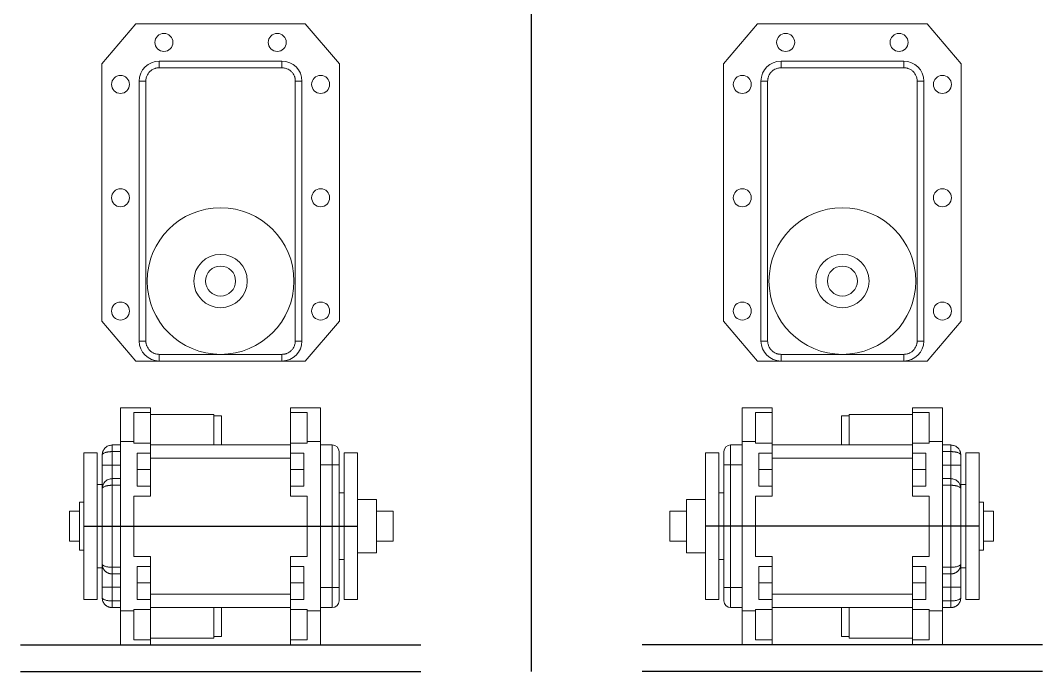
# Model space of a CAD drawing. Header units: millimetres. Extents: x 2045 to 3447, y 1251 to 1767.
# Drawn here: x 3070.3 to 3223.5, y 1261.7 to 1359.4 of the extents above; entities that cross this region are included whole.
import ezdxf

# ---------------------------------------------------------------- set-up
doc = ezdxf.new("R2010")
doc.units = ezdxf.units.MM
doc.layers.add('Legs', color=7, linetype='Continuous')

msp = doc.modelspace()

# ---------------------------------------------------------------- linework, layer by layer
msp.add_line((3146.85, 1261.71), (3146.85, 1761.71))
at = {"layer": 'Legs', "color": 7, "linetype": 'Continuous', "lineweight": 15}
for p, q in [((3087.55, 1358.91), (3082.45, 1352.91)), ((3087.55, 1358.91), (3112.95, 1358.91)), ((3110.36, 1358.91), (3112.36, 1358.91)), ((3118.05, 1352.91), (3112.95, 1358.91)), ((3175.65, 1352.91), (3180.75, 1358.91)), ((3206.15, 1358.91), (3180.75, 1358.91)), ((3183.35, 1358.91), (3181.35, 1358.91)), ((3206.15, 1358.91), (3211.25, 1352.91)), ((3082.45, 1352.91), (3082.45, 1314.31)), ((3109.45, 1353.31), (3091.05, 1353.31)), ((3091.05, 1352.31), (3091.05, 1353.31)), ((3109.45, 1352.31), (3109.45, 1353.31)), ((3118.05, 1314.31), (3118.05, 1352.91)), ((3175.65, 1314.31), (3175.65, 1352.91)), ((3184.25, 1353.31), (3202.65, 1353.31)), ((3184.25, 1352.31), (3184.25, 1353.31)), ((3202.65, 1352.31), (3202.65, 1353.31)), ((3211.25, 1352.91), (3211.25, 1314.31)), ((3109.45, 1352.31), (3091.05, 1352.31)), ((3184.25, 1352.31), (3202.65, 1352.31)), ((3088.05, 1350.31), (3088.05, 1311.31)), ((3089.05, 1350.31), (3088.05, 1350.31)), ((3089.05, 1350.31), (3089.05, 1311.31)), ((3111.45, 1311.31), (3111.45, 1350.31)), ((3111.45, 1350.31), (3112.45, 1350.31)), ((3112.45, 1311.31), (3112.45, 1350.31)), ((3181.25, 1311.31), (3181.25, 1350.31)), ((3182.25, 1350.31), (3181.25, 1350.31)), ((3182.25, 1311.31), (3182.25, 1350.31)), ((3204.65, 1350.31), (3205.65, 1350.31)), ((3204.65, 1350.31), (3204.65, 1311.31)), ((3205.65, 1350.31), (3205.65, 1311.31)), ((3082.45, 1314.31), (3087.55, 1308.31)), ((3112.95, 1308.31), (3118.05, 1314.31)), ((3180.75, 1308.31), (3175.65, 1314.31)), ((3211.25, 1314.31), (3206.15, 1308.31)), ((3089.05, 1311.31), (3088.05, 1311.31)), ((3111.45, 1311.31), (3112.45, 1311.31)), ((3182.25, 1311.31), (3181.25, 1311.31)), ((3204.65, 1311.31), (3205.65, 1311.31)), ((3091.05, 1309.31), (3109.45, 1309.31)), ((3091.05, 1308.31), (3091.05, 1309.31)), ((3109.45, 1309.31), (3109.45, 1308.31)), ((3202.65, 1309.31), (3184.25, 1309.31)), ((3184.25, 1309.31), (3184.25, 1308.31)), ((3202.65, 1308.31), (3202.65, 1309.31)), ((3091.05, 1308.31), (3087.55, 1308.31)), ((3090.05, 1308.31), (3087.55, 1308.31)), ((3091.05, 1308.31), (3109.45, 1308.31)), ((3112.95, 1308.31), (3109.45, 1308.31)), ((3112.95, 1308.31), (3110.45, 1308.31)), ((3180.75, 1308.31), (3184.25, 1308.31)), ((3180.75, 1308.31), (3183.25, 1308.31)), ((3202.65, 1308.31), (3184.25, 1308.31)), ((3202.65, 1308.31), (3206.15, 1308.31)), ((3203.65, 1308.31), (3206.15, 1308.31)), ((3085.25, 1301.31), (3085.25, 1296.21)), ((3085.25, 1301.31), (3089.75, 1301.31)), ((3089.75, 1301.31), (3087.25, 1301.31)), ((3089.75, 1301.31), (3087.25, 1301.31)), ((3089.75, 1301.31), (3087.75, 1301.31)), ((3089.75, 1301.31), (3087.75, 1301.31)), ((3089.75, 1301.31), (3089.75, 1300.57)), ((3110.75, 1301.31), (3110.75, 1300.57)), ((3115.25, 1301.31), (3110.75, 1301.31)), ((3110.75, 1301.31), (3112.75, 1301.31)), ((3110.75, 1301.31), (3113.25, 1301.31)), ((3110.75, 1301.31), (3112.75, 1301.31)), ((3110.75, 1301.31), (3113.25, 1301.31)), ((3115.25, 1301.31), (3115.25, 1296.21)), ((3178.45, 1301.31), (3182.95, 1301.31)), ((3178.45, 1301.31), (3178.45, 1296.21)), ((3182.95, 1301.31), (3180.45, 1301.31)), ((3182.95, 1301.31), (3180.45, 1301.31)), ((3182.95, 1301.31), (3180.95, 1301.31)), ((3182.95, 1301.31), (3180.95, 1301.31)), ((3182.95, 1301.31), (3182.95, 1300.57)), ((3208.45, 1301.31), (3203.95, 1301.31)), ((3203.95, 1301.31), (3203.95, 1300.57)), ((3203.95, 1301.31), (3205.95, 1301.31)), ((3203.95, 1301.31), (3206.45, 1301.31)), ((3203.95, 1301.31), (3205.95, 1301.31)), ((3203.95, 1301.31), (3206.45, 1301.31)), ((3208.45, 1301.31), (3208.45, 1296.21)), ((3089.75, 1300.57), (3087.25, 1300.57)), ((3087.25, 1300.57), (3087.25, 1296.21)), ((3089.75, 1300.57), (3089.75, 1295.99)), ((3089.75, 1300.31), (3099.25, 1300.31)), ((3099.25, 1295.71), (3099.25, 1300.31)), ((3100.4, 1300.06), (3099.25, 1300.06)), ((3100.4, 1295.71), (3100.4, 1300.06)), ((3110.75, 1300.57), (3113.25, 1300.57)), ((3110.75, 1300.57), (3110.75, 1295.99)), ((3113.25, 1300.57), (3113.25, 1296.21)), ((3180.45, 1300.57), (3180.45, 1296.21)), ((3182.95, 1300.57), (3180.45, 1300.57)), ((3182.95, 1300.57), (3182.95, 1295.99)), ((3193.3, 1295.71), (3193.3, 1300.06)), ((3193.3, 1300.06), (3194.45, 1300.06)), ((3194.45, 1295.71), (3194.45, 1300.31)), ((3203.95, 1300.31), (3194.45, 1300.31)), ((3203.95, 1300.57), (3206.45, 1300.57)), ((3203.95, 1300.57), (3203.95, 1295.99)), ((3206.45, 1300.57), (3206.45, 1296.21)), ((3085.25, 1296.21), (3087.25, 1296.21)), ((3085.25, 1296.21), (3085.25, 1270.81)), ((3087.25, 1296.21), (3087.25, 1295.99)), ((3115.25, 1296.21), (3113.25, 1296.21)), ((3113.25, 1296.21), (3113.25, 1295.99)), ((3115.25, 1296.21), (3115.25, 1270.81)), ((3178.45, 1296.21), (3180.45, 1296.21)), ((3178.45, 1296.21), (3178.45, 1270.81)), ((3180.45, 1296.21), (3180.45, 1295.99)), ((3208.45, 1296.21), (3206.45, 1296.21)), ((3206.45, 1296.21), (3206.45, 1295.99)), ((3208.45, 1296.21), (3208.45, 1270.81)), ((3084, 1295.71), (3085.25, 1295.71)), ((3084, 1292.66), (3084, 1294.71)), ((3084, 1294.71), (3085.25, 1294.71)), ((3087.25, 1295.99), (3089.75, 1295.99)), ((3089.75, 1295.99), (3089.75, 1294.49)), ((3110.75, 1295.71), (3089.75, 1295.71)), ((3110.75, 1295.99), (3110.75, 1294.49)), ((3113.25, 1295.99), (3110.75, 1295.99)), ((3117, 1295.71), (3115.25, 1295.71)), ((3117, 1295.71), (3117, 1292.71)), ((3176.7, 1295.71), (3176.7, 1292.71)), ((3176.7, 1295.71), (3178.45, 1295.71)), ((3180.45, 1295.99), (3182.95, 1295.99)), ((3182.95, 1295.99), (3182.95, 1294.49)), ((3182.95, 1295.71), (3203.95, 1295.71)), ((3206.45, 1295.99), (3203.95, 1295.99)), ((3203.95, 1295.99), (3203.95, 1294.49)), ((3209.7, 1295.71), (3208.45, 1295.71)), ((3209.7, 1294.71), (3208.45, 1294.71)), ((3209.7, 1292.66), (3209.7, 1294.71)), ((3079.75, 1294.51), (3079.75, 1272.51)), ((3081.75, 1272.51), (3081.75, 1294.51)), ((3082.5, 1294.21), (3082.5, 1292.66)), ((3089.75, 1294.49), (3087.75, 1294.49)), ((3087.75, 1294.49), (3087.75, 1289.54)), ((3089.75, 1292.11), (3089.75, 1294.49)), ((3110.75, 1293.71), (3089.75, 1293.71)), ((3110.75, 1294.49), (3112.75, 1294.49)), ((3110.75, 1292.11), (3110.75, 1294.49)), ((3112.75, 1294.49), (3112.75, 1289.54)), ((3118.75, 1294.51), (3118.75, 1272.51)), ((3120.75, 1272.51), (3120.75, 1294.51)), ((3172.95, 1272.51), (3172.95, 1294.51)), ((3174.95, 1294.51), (3174.95, 1272.51)), ((3180.95, 1294.49), (3180.95, 1289.54)), ((3182.95, 1294.49), (3180.95, 1294.49)), ((3182.95, 1292.11), (3182.95, 1294.49)), ((3182.95, 1293.71), (3203.95, 1293.71)), ((3203.95, 1294.49), (3205.95, 1294.49)), ((3203.95, 1292.11), (3203.95, 1294.49)), ((3205.95, 1294.49), (3205.95, 1289.54)), ((3211.2, 1294.21), (3211.2, 1292.66)), ((3211.95, 1272.51), (3211.95, 1294.51)), ((3213.95, 1294.51), (3213.95, 1272.51)), ((3084, 1292.66), (3082.5, 1292.66)), ((3084, 1290.66), (3084, 1292.66)), ((3085.25, 1292.66), (3084, 1292.66)), ((3089.75, 1292.01), (3087.75, 1292.01)), ((3089.75, 1292.11), (3089.75, 1291.91)), ((3089.75, 1289.54), (3089.75, 1291.91)), ((3110.75, 1291.91), (3110.75, 1292.11)), ((3110.75, 1292.01), (3112.75, 1292.01)), ((3110.75, 1289.54), (3110.75, 1291.91)), ((3117, 1292.71), (3115.25, 1292.71)), ((3118, 1292.71), (3117, 1292.71)), ((3117, 1292.71), (3117, 1274.31)), ((3118, 1292.71), (3118, 1274.31)), ((3175.7, 1292.71), (3176.7, 1292.71)), ((3175.7, 1292.71), (3175.7, 1274.31)), ((3176.7, 1292.71), (3176.7, 1274.31)), ((3176.7, 1292.71), (3178.45, 1292.71)), ((3182.95, 1292.01), (3180.95, 1292.01)), ((3182.95, 1291.91), (3182.95, 1292.11)), ((3182.95, 1289.54), (3182.95, 1291.91)), ((3203.95, 1292.11), (3203.95, 1291.91)), ((3203.95, 1292.01), (3205.95, 1292.01)), ((3203.95, 1289.54), (3203.95, 1291.91)), ((3208.45, 1292.66), (3209.7, 1292.66)), ((3209.7, 1290.66), (3209.7, 1292.66)), ((3209.7, 1292.66), (3211.2, 1292.66)), ((3085.25, 1290.66), (3084, 1290.66)), ((3208.45, 1290.66), (3209.7, 1290.66)), ((3082.5, 1289.16), (3082.5, 1277.86)), ((3084, 1289.66), (3084, 1277.36)), ((3084, 1289.66), (3085.25, 1289.66)), ((3087.75, 1289.54), (3089.75, 1289.54)), ((3089.75, 1289.54), (3089.75, 1288.04)), ((3110.75, 1289.54), (3110.75, 1288.04)), ((3112.75, 1289.54), (3110.75, 1289.54)), ((3180.95, 1289.54), (3182.95, 1289.54)), ((3182.95, 1289.54), (3182.95, 1288.04)), ((3205.95, 1289.54), (3203.95, 1289.54)), ((3203.95, 1289.54), (3203.95, 1288.04)), ((3209.7, 1289.66), (3208.45, 1289.66)), ((3209.7, 1289.66), (3209.7, 1277.36)), ((3211.2, 1289.16), (3211.2, 1277.86)), ((3079.1, 1287.11), (3079.1, 1279.91)), ((3089.75, 1288.04), (3087.25, 1288.04)), ((3087.25, 1288.04), (3087.25, 1278.99)), ((3110.75, 1288.04), (3113.25, 1288.04)), ((3113.25, 1288.04), (3113.25, 1278.99)), ((3123.6, 1279.51), (3123.6, 1287.51)), ((3170.1, 1279.51), (3170.1, 1287.51)), ((3180.45, 1288.04), (3180.45, 1278.99)), ((3182.95, 1288.04), (3180.45, 1288.04)), ((3203.95, 1288.04), (3206.45, 1288.04)), ((3206.45, 1288.04), (3206.45, 1278.99)), ((3214.6, 1287.11), (3214.6, 1279.91)), ((3077.6, 1285.76), (3077.6, 1281.26)), ((3126.1, 1281.26), (3126.1, 1285.76)), ((3167.6, 1281.26), (3167.6, 1285.76)), ((3216.1, 1285.76), (3216.1, 1281.26)), ((3087.25, 1278.99), (3089.75, 1278.99)), ((3089.75, 1278.99), (3089.75, 1277.49)), ((3110.75, 1278.99), (3110.75, 1277.49)), ((3113.25, 1278.99), (3110.75, 1278.99)), ((3180.45, 1278.99), (3182.95, 1278.99)), ((3182.95, 1278.99), (3182.95, 1277.49)), ((3206.45, 1278.99), (3203.95, 1278.99)), ((3203.95, 1278.99), (3203.95, 1277.49)), ((3084, 1277.36), (3085.25, 1277.36)), ((3084, 1276.36), (3085.25, 1276.36)), ((3084, 1274.36), (3084, 1276.36)), ((3089.75, 1277.49), (3087.75, 1277.49)), ((3087.75, 1277.49), (3087.75, 1272.54)), ((3089.75, 1275.11), (3089.75, 1277.49)), ((3110.75, 1277.49), (3112.75, 1277.49)), ((3110.75, 1275.11), (3110.75, 1277.49)), ((3112.75, 1277.49), (3112.75, 1272.54)), ((3180.95, 1277.49), (3180.95, 1272.54)), ((3182.95, 1277.49), (3180.95, 1277.49)), ((3182.95, 1275.11), (3182.95, 1277.49)), ((3203.95, 1277.49), (3205.95, 1277.49)), ((3203.95, 1275.11), (3203.95, 1277.49)), ((3205.95, 1277.49), (3205.95, 1272.54)), ((3209.7, 1277.36), (3208.45, 1277.36)), ((3209.7, 1276.36), (3208.45, 1276.36)), ((3209.7, 1274.36), (3209.7, 1276.36)), ((3089.75, 1275.01), (3087.75, 1275.01)), ((3089.75, 1275.11), (3089.75, 1274.91)), ((3089.75, 1272.54), (3089.75, 1274.91)), ((3110.75, 1274.91), (3110.75, 1275.11)), ((3110.75, 1275.01), (3112.75, 1275.01)), ((3110.75, 1272.54), (3110.75, 1274.91)), ((3182.95, 1275.01), (3180.95, 1275.01)), ((3182.95, 1274.91), (3182.95, 1275.11)), ((3182.95, 1272.54), (3182.95, 1274.91)), ((3203.95, 1275.11), (3203.95, 1274.91)), ((3203.95, 1275.01), (3205.95, 1275.01)), ((3203.95, 1272.54), (3203.95, 1274.91)), ((3084, 1274.36), (3082.5, 1274.36)), ((3082.5, 1274.36), (3082.5, 1272.81)), ((3085.25, 1274.36), (3084, 1274.36)), ((3084, 1272.31), (3084, 1274.36)), ((3089.75, 1273.31), (3110.75, 1273.31)), ((3117, 1274.31), (3115.25, 1274.31)), ((3117, 1274.31), (3117, 1271.31)), ((3118, 1274.31), (3117, 1274.31)), ((3175.7, 1274.31), (3176.7, 1274.31)), ((3176.7, 1274.31), (3176.7, 1271.31)), ((3176.7, 1274.31), (3178.45, 1274.31)), ((3203.95, 1273.31), (3182.95, 1273.31)), ((3208.45, 1274.36), (3209.7, 1274.36)), ((3209.7, 1274.36), (3211.2, 1274.36)), ((3209.7, 1272.31), (3209.7, 1274.36)), ((3211.2, 1274.36), (3211.2, 1272.81)), ((3085.25, 1272.31), (3084, 1272.31)), ((3087.75, 1272.54), (3089.75, 1272.54)), ((3089.75, 1272.54), (3089.75, 1271.04)), ((3110.75, 1272.54), (3110.75, 1271.04)), ((3112.75, 1272.54), (3110.75, 1272.54)), ((3180.95, 1272.54), (3182.95, 1272.54)), ((3182.95, 1272.54), (3182.95, 1271.04)), ((3205.95, 1272.54), (3203.95, 1272.54)), ((3203.95, 1272.54), (3203.95, 1271.04)), ((3208.45, 1272.31), (3209.7, 1272.31)), ((3084, 1271.31), (3085.25, 1271.31)), ((3085.25, 1270.81), (3087.25, 1270.81)), ((3085.25, 1270.81), (3085.25, 1265.71)), ((3089.75, 1271.04), (3087.25, 1271.04)), ((3087.25, 1271.04), (3087.25, 1270.81)), ((3087.25, 1270.81), (3087.25, 1266.46)), ((3089.75, 1271.31), (3110.75, 1271.31)), ((3089.75, 1271.04), (3089.75, 1266.46)), ((3099.25, 1266.71), (3099.25, 1271.31)), ((3100.4, 1266.96), (3100.4, 1271.31)), ((3110.75, 1271.04), (3113.25, 1271.04)), ((3110.75, 1271.04), (3110.75, 1266.46)), ((3113.25, 1271.04), (3113.25, 1270.81)), ((3115.25, 1270.81), (3113.25, 1270.81)), ((3113.25, 1270.81), (3113.25, 1266.46)), ((3117, 1271.31), (3115.25, 1271.31)), ((3115.25, 1270.81), (3115.25, 1265.71)), ((3176.7, 1271.31), (3178.45, 1271.31)), ((3178.45, 1270.81), (3180.45, 1270.81)), ((3178.45, 1270.81), (3178.45, 1265.71)), ((3180.45, 1271.04), (3180.45, 1270.81)), ((3182.95, 1271.04), (3180.45, 1271.04)), ((3180.45, 1270.81), (3180.45, 1266.46)), ((3203.95, 1271.31), (3182.95, 1271.31)), ((3182.95, 1271.04), (3182.95, 1266.46)), ((3193.3, 1266.96), (3193.3, 1271.31)), ((3194.45, 1266.71), (3194.45, 1271.31)), ((3203.95, 1271.04), (3206.45, 1271.04)), ((3203.95, 1271.04), (3203.95, 1266.46)), ((3206.45, 1271.04), (3206.45, 1270.81)), ((3208.45, 1270.81), (3206.45, 1270.81)), ((3206.45, 1270.81), (3206.45, 1266.46)), ((3209.7, 1271.31), (3208.45, 1271.31)), ((3208.45, 1270.81), (3208.45, 1265.71)), ((3085.25, 1265.71), (3089.75, 1265.71)), ((3087.25, 1266.46), (3089.75, 1266.46)), ((3087.25, 1265.71), (3089.75, 1265.71)), ((3087.25, 1265.71), (3089.75, 1265.71)), ((3087.75, 1265.71), (3089.75, 1265.71)), ((3087.75, 1265.71), (3089.75, 1265.71)), ((3099.25, 1266.71), (3089.75, 1266.71)), ((3089.75, 1266.46), (3089.75, 1265.71)), ((3100.4, 1266.96), (3099.25, 1266.96)), ((3113.25, 1266.46), (3110.75, 1266.46)), ((3110.75, 1266.46), (3110.75, 1265.71)), ((3115.25, 1265.71), (3110.75, 1265.71)), ((3112.75, 1265.71), (3110.75, 1265.71)), ((3113.25, 1265.71), (3110.75, 1265.71)), ((3112.75, 1265.71), (3110.75, 1265.71)), ((3113.25, 1265.71), (3110.75, 1265.71)), ((3178.45, 1265.71), (3182.95, 1265.71)), ((3180.45, 1266.46), (3182.95, 1266.46)), ((3180.45, 1265.71), (3182.95, 1265.71)), ((3180.45, 1265.71), (3182.95, 1265.71)), ((3180.95, 1265.71), (3182.95, 1265.71)), ((3180.95, 1265.71), (3182.95, 1265.71)), ((3182.95, 1266.46), (3182.95, 1265.71)), ((3193.3, 1266.96), (3194.45, 1266.96)), ((3194.45, 1266.71), (3203.95, 1266.71)), ((3206.45, 1266.46), (3203.95, 1266.46)), ((3203.95, 1266.46), (3203.95, 1265.71)), ((3208.45, 1265.71), (3203.95, 1265.71)), ((3205.95, 1265.71), (3203.95, 1265.71)), ((3206.45, 1265.71), (3203.95, 1265.71)), ((3205.95, 1265.71), (3203.95, 1265.71)), ((3206.45, 1265.71), (3203.95, 1265.71))]:
    msp.add_line(p, q, dxfattribs=at)
at = {"layer": 'Legs', "color": 1}
for p, q in [((3079.75, 1283.51), (3120.75, 1283.51)), ((3213.95, 1283.51), (3172.95, 1283.51)), ((3070.25, 1265.71), (3130.25, 1265.71)), ((3223.45, 1265.71), (3163.45, 1265.71)), ((3070.25, 1261.71), (3130.25, 1261.71)), ((3223.45, 1261.71), (3163.45, 1261.71))]:
    msp.add_line(p, q, dxfattribs=at)
at = {"layer": 'Legs', "color": 7, "linetype": 'Continuous', "lineweight": 15}
for centre, radius in [((3091.75, 1356.11), 1.35), ((3108.75, 1356.11), 1.35), ((3184.95, 1356.11), 1.35), ((3201.95, 1356.11), 1.35), ((3085.25, 1349.81), 1.35), ((3115.25, 1349.81), 1.35), ((3178.45, 1349.81), 1.35), ((3208.45, 1349.81), 1.35), ((3085.25, 1332.81), 1.35), ((3115.25, 1332.81), 1.35), ((3178.45, 1332.81), 1.35), ((3208.45, 1332.81), 1.35), ((3100.25, 1320.31), 11), ((3193.45, 1320.31), 11), ((3100.25, 1320.31), 4), ((3193.45, 1320.31), 4), ((3100.25, 1320.31), 2.25), ((3193.45, 1320.31), 2.25), ((3085.25, 1315.81), 1.35), ((3115.25, 1315.81), 1.35), ((3178.45, 1315.81), 1.35), ((3208.45, 1315.81), 1.35)]:
    msp.add_circle(centre, radius, dxfattribs=at)
for centre, radius, start, end in [((3091.05, 1350.31), 3, 90, 180), ((3109.45, 1350.31), 3, 0, 90), ((3184.25, 1350.31), 3, 90, 180), ((3202.65, 1350.31), 3, 0, 90), ((3091.05, 1311.31), 3, 180, 270), ((3109.45, 1311.31), 3, 270, 0), ((3184.25, 1311.31), 3, 180, 270), ((3202.65, 1311.31), 3, 270, 0), ((3117, 1294.71), 1, 360, 90), ((3176.7, 1294.71), 1, 90, 180), ((3117, 1272.31), 1, 270, 0), ((3176.7, 1272.31), 1, 180, 270)]:
    msp.add_arc(centre, radius, start, end, dxfattribs=at)
for points, knots in [([(3091.05, 1352.31), (3091.01, 1352.31), (3090.93, 1352.31), (3090.8, 1352.3), (3090.68, 1352.28), (3090.55, 1352.25), (3090.43, 1352.22), (3090.23, 1352.14), (3089.95, 1352), (3089.63, 1351.74), (3089.37, 1351.42), (3089.2, 1351.1), (3089.11, 1350.81), (3089.06, 1350.56), (3089.05, 1350.4), (3089.05, 1350.31)], [0, 0, 0, 0, 0.040322, 0.080317, 0.120142, 0.159958, 0.199924, 0.240197, 0.370042, 0.500057, 0.629902, 0.759917, 0.840045, 0.919646, 1, 1, 1, 1]), ([(3111.45, 1350.31), (3111.45, 1350.36), (3111.45, 1350.44), (3111.44, 1350.56), (3111.42, 1350.69), (3111.39, 1350.81), (3111.36, 1350.93), (3111.28, 1351.14), (3111.14, 1351.42), (3110.88, 1351.74), (3110.56, 1352), (3110.24, 1352.16), (3109.95, 1352.25), (3109.7, 1352.3), (3109.54, 1352.31), (3109.45, 1352.31)], [0, 0, 0, 0, 0.040322, 0.080317, 0.120142, 0.159958, 0.199924, 0.240197, 0.370042, 0.500057, 0.629902, 0.759917, 0.840045, 0.919646, 1, 1, 1, 1]), ([(3182.25, 1350.31), (3182.25, 1350.36), (3182.26, 1350.44), (3182.27, 1350.56), (3182.29, 1350.69), (3182.32, 1350.81), (3182.35, 1350.93), (3182.43, 1351.14), (3182.57, 1351.42), (3182.83, 1351.74), (3183.15, 1352), (3183.47, 1352.16), (3183.76, 1352.25), (3184, 1352.3), (3184.17, 1352.31), (3184.25, 1352.31)], [0, 0, 0, 0, 0.040322, 0.080317, 0.120142, 0.159958, 0.199924, 0.240197, 0.370042, 0.500057, 0.629902, 0.759917, 0.840045, 0.919646, 1, 1, 1, 1]), ([(3202.65, 1352.31), (3202.7, 1352.31), (3202.78, 1352.31), (3202.91, 1352.3), (3203.03, 1352.28), (3203.15, 1352.25), (3203.27, 1352.22), (3203.48, 1352.14), (3203.76, 1352), (3204.08, 1351.74), (3204.34, 1351.42), (3204.5, 1351.1), (3204.6, 1350.81), (3204.65, 1350.56), (3204.65, 1350.4), (3204.65, 1350.31)], [0, 0, 0, 0, 0.040322, 0.080317, 0.120142, 0.159958, 0.199924, 0.240197, 0.370042, 0.500057, 0.629902, 0.759917, 0.840045, 0.919646, 1, 1, 1, 1]), ([(3089.05, 1311.31), (3089.05, 1311.27), (3089.05, 1311.19), (3089.07, 1311.06), (3089.09, 1310.94), (3089.11, 1310.82), (3089.15, 1310.69), (3089.22, 1310.49), (3089.37, 1310.21), (3089.63, 1309.89), (3089.95, 1309.63), (3090.26, 1309.46), (3090.55, 1309.37), (3090.8, 1309.32), (3090.97, 1309.32), (3091.05, 1309.31)], [0, 0, 0, 0, 0.0403222, 0.0803171, 0.1201425, 0.159958, 0.1999236, 0.2401972, 0.3700419, 0.5000573, 0.629902, 0.7599174, 0.8400454, 0.9196463, 1, 1, 1, 1]), ([(3109.45, 1309.31), (3109.49, 1309.31), (3109.58, 1309.32), (3109.7, 1309.33), (3109.83, 1309.35), (3109.95, 1309.37), (3110.07, 1309.41), (3110.28, 1309.48), (3110.56, 1309.63), (3110.88, 1309.89), (3111.14, 1310.21), (3111.3, 1310.53), (3111.39, 1310.81), (3111.44, 1311.06), (3111.45, 1311.23), (3111.45, 1311.31)], [0, 0, 0, 0, 0.040322, 0.080317, 0.120142, 0.159958, 0.199924, 0.240197, 0.370042, 0.500057, 0.629902, 0.759917, 0.840045, 0.919646, 1, 1, 1, 1]), ([(3184.25, 1309.31), (3184.21, 1309.31), (3184.13, 1309.32), (3184, 1309.33), (3183.88, 1309.35), (3183.76, 1309.37), (3183.64, 1309.41), (3183.43, 1309.48), (3183.15, 1309.63), (3182.83, 1309.89), (3182.57, 1310.21), (3182.41, 1310.53), (3182.31, 1310.81), (3182.26, 1311.06), (3182.26, 1311.23), (3182.25, 1311.31)], [0, 0, 0, 0, 0.040322, 0.080317, 0.120142, 0.159958, 0.199924, 0.240197, 0.370042, 0.500057, 0.629902, 0.759917, 0.840045, 0.919646, 1, 1, 1, 1]), ([(3204.65, 1311.31), (3204.65, 1311.27), (3204.65, 1311.19), (3204.64, 1311.06), (3204.62, 1310.94), (3204.59, 1310.82), (3204.56, 1310.69), (3204.48, 1310.49), (3204.34, 1310.21), (3204.08, 1309.89), (3203.76, 1309.63), (3203.44, 1309.46), (3203.15, 1309.37), (3202.91, 1309.32), (3202.74, 1309.32), (3202.65, 1309.31)], [0, 0, 0, 0, 0.0403222, 0.0803171, 0.1201425, 0.159958, 0.1999236, 0.2401972, 0.3700419, 0.5000573, 0.629902, 0.7599174, 0.8400454, 0.9196463, 1, 1, 1, 1]), ([(3082.5, 1294.21), (3082.51, 1294.31), (3082.52, 1294.51), (3082.58, 1294.74), (3082.66, 1294.87), (3082.68, 1294.9)], [0, 0, 0, 0, 0.397137, 0.840695, 1, 1, 1, 1]), ([(3084, 1294.71), (3083.96, 1294.71), (3083.88, 1294.71), (3083.76, 1294.71), (3083.63, 1294.7), (3083.51, 1294.69), (3083.39, 1294.67), (3083.28, 1294.65), (3083.16, 1294.63), (3083.06, 1294.6), (3082.92, 1294.56), (3082.76, 1294.5), (3082.63, 1294.42), (3082.55, 1294.34), (3082.51, 1294.28), (3082.5, 1294.23), (3082.5, 1294.21)], [0, 0, 0, 0, 0.050561, 0.101794, 0.153738, 0.20643, 0.259907, 0.314202, 0.369349, 0.425378, 0.48232, 0.603901, 0.738534, 0.832163, 0.919315, 1, 1, 1, 1]), ([(3082.86, 1295.18), (3082.85, 1295.17), (3082.78, 1295.1), (3082.68, 1294.93), (3082.56, 1294.65), (3082.54, 1294.42), (3082.53, 1294.3)], [0, 0, 0, 0, 0.050132, 0.295518, 0.618719, 1, 1, 1, 1]), ([(3084.02, 1295.7), (3083.94, 1295.69), (3083.8, 1295.68), (3083.54, 1295.63), (3083.23, 1295.51), (3083.01, 1295.35), (3082.88, 1295.21), (3082.86, 1295.18)], [0, 0, 0, 0, 0.167783, 0.320425, 0.575766, 0.912777, 1, 1, 1, 1]), ([(3084, 1294.71), (3084, 1294.84), (3084, 1295.11), (3084, 1295.43), (3084, 1295.64), (3084, 1295.67), (3084, 1295.68)], [0, 0, 0, 0, 0.282584, 0.565169, 0.847753, 1, 1, 1, 1]), ([(3118, 1294.71), (3118, 1294.71), (3118, 1294.71), (3118, 1294.7), (3118, 1294.68), (3118, 1294.65), (3118, 1294.62), (3118, 1294.54), (3118, 1294.4), (3118, 1294.14), (3118, 1293.82), (3118, 1293.5), (3118, 1293.21), (3118, 1292.96), (3118, 1292.8), (3118, 1292.71)], [0, 0, 0, 0, 0.040322, 0.080317, 0.120142, 0.159958, 0.199924, 0.240197, 0.370042, 0.500057, 0.629902, 0.759917, 0.840045, 0.919646, 1, 1, 1, 1]), ([(3175.7, 1294.71), (3175.7, 1294.71), (3175.7, 1294.71), (3175.7, 1294.7), (3175.7, 1294.68), (3175.7, 1294.65), (3175.7, 1294.62), (3175.7, 1294.54), (3175.7, 1294.4), (3175.7, 1294.14), (3175.7, 1293.82), (3175.7, 1293.5), (3175.7, 1293.21), (3175.7, 1292.96), (3175.7, 1292.8), (3175.7, 1292.71)], [0, 0, 0, 0, 0.040322, 0.080317, 0.120142, 0.159958, 0.199924, 0.240197, 0.370042, 0.500057, 0.629902, 0.759917, 0.840045, 0.919646, 1, 1, 1, 1]), ([(3209.69, 1295.7), (3209.76, 1295.69), (3209.91, 1295.68), (3210.17, 1295.63), (3210.48, 1295.51), (3210.7, 1295.35), (3210.82, 1295.21), (3210.85, 1295.18)], [0, 0, 0, 0, 0.167783, 0.320425, 0.575766, 0.912777, 1, 1, 1, 1]), ([(3209.7, 1294.71), (3209.7, 1294.84), (3209.7, 1295.11), (3209.7, 1295.43), (3209.7, 1295.64), (3209.7, 1295.67), (3209.7, 1295.68)], [0, 0, 0, 0, 0.282584, 0.565169, 0.847753, 1, 1, 1, 1]), ([(3209.7, 1294.71), (3209.74, 1294.71), (3209.83, 1294.71), (3209.95, 1294.71), (3210.07, 1294.7), (3210.19, 1294.69), (3210.31, 1294.67), (3210.43, 1294.65), (3210.54, 1294.63), (3210.65, 1294.6), (3210.79, 1294.56), (3210.95, 1294.5), (3211.08, 1294.42), (3211.16, 1294.34), (3211.2, 1294.28), (3211.2, 1294.23), (3211.2, 1294.21)], [0, 0, 0, 0, 0.050561, 0.101794, 0.153738, 0.20643, 0.259907, 0.314202, 0.369349, 0.425378, 0.48232, 0.603901, 0.738534, 0.832163, 0.919315, 1, 1, 1, 1]), ([(3210.85, 1295.18), (3210.86, 1295.17), (3210.92, 1295.1), (3211.03, 1294.93), (3211.15, 1294.65), (3211.17, 1294.42), (3211.18, 1294.3)], [0, 0, 0, 0, 0.050132, 0.295518, 0.618719, 1, 1, 1, 1]), ([(3211.2, 1294.21), (3211.2, 1294.31), (3211.19, 1294.51), (3211.12, 1294.74), (3211.05, 1294.87), (3211.03, 1294.9)], [0, 0, 0, 0, 0.397137, 0.840695, 1, 1, 1, 1]), ([(3082.5, 1292.66), (3082.5, 1291.73), (3082.5, 1290.84), (3082.5, 1289.53), (3082.5, 1289.16), (3082.5, 1289.16)], [0, 0, 0, 0, 0.5, 0.5, 1, 1, 1, 1]), ([(3211.2, 1292.66), (3211.2, 1291.73), (3211.2, 1290.84), (3211.2, 1289.53), (3211.2, 1289.16), (3211.2, 1289.16)], [0, 0, 0, 0, 0.5, 0.5, 1, 1, 1, 1]), ([(3082.86, 1290.13), (3082.85, 1290.12), (3082.78, 1290.05), (3082.68, 1289.88), (3082.56, 1289.6), (3082.54, 1289.37), (3082.53, 1289.25)], [0, 0, 0, 0, 0.050132, 0.295518, 0.618719, 1, 1, 1, 1]), ([(3084.02, 1290.65), (3083.94, 1290.64), (3083.8, 1290.63), (3083.54, 1290.58), (3083.23, 1290.46), (3083.01, 1290.3), (3082.88, 1290.16), (3082.86, 1290.13)], [0, 0, 0, 0, 0.167783, 0.320425, 0.575766, 0.912778, 1, 1, 1, 1]), ([(3084, 1289.66), (3084, 1289.79), (3084, 1290.06), (3084, 1290.38), (3084, 1290.59), (3084, 1290.62), (3084, 1290.63)], [0, 0, 0, 0, 0.2825844, 0.5651689, 0.8477533, 1, 1, 1, 1]), ([(3209.69, 1290.65), (3209.76, 1290.64), (3209.91, 1290.63), (3210.17, 1290.58), (3210.48, 1290.46), (3210.7, 1290.3), (3210.82, 1290.16), (3210.85, 1290.13)], [0, 0, 0, 0, 0.167783, 0.320425, 0.575766, 0.912778, 1, 1, 1, 1]), ([(3209.7, 1289.66), (3209.7, 1289.79), (3209.7, 1290.06), (3209.7, 1290.38), (3209.7, 1290.59), (3209.7, 1290.62), (3209.7, 1290.63)], [0, 0, 0, 0, 0.2825844, 0.5651689, 0.8477533, 1, 1, 1, 1]), ([(3210.85, 1290.13), (3210.86, 1290.12), (3210.92, 1290.05), (3211.03, 1289.88), (3211.15, 1289.6), (3211.17, 1289.37), (3211.18, 1289.25)], [0, 0, 0, 0, 0.050132, 0.295518, 0.618719, 1, 1, 1, 1]), ([(3082.5, 1289.16), (3082.51, 1289.26), (3082.52, 1289.45), (3082.58, 1289.69), (3082.66, 1289.82), (3082.68, 1289.85)], [0, 0, 0, 0, 0.397117, 0.840695, 1, 1, 1, 1]), ([(3084, 1289.66), (3083.96, 1289.66), (3083.88, 1289.66), (3083.76, 1289.66), (3083.63, 1289.65), (3083.51, 1289.64), (3083.39, 1289.62), (3083.28, 1289.6), (3083.16, 1289.58), (3083.06, 1289.55), (3082.92, 1289.51), (3082.76, 1289.45), (3082.63, 1289.37), (3082.55, 1289.29), (3082.51, 1289.23), (3082.5, 1289.18), (3082.5, 1289.16)], [0, 0, 0, 0, 0.050561, 0.101794, 0.153738, 0.20643, 0.259907, 0.314203, 0.369349, 0.425378, 0.48232, 0.603902, 0.738534, 0.832158, 0.91931, 1, 1, 1, 1]), ([(3209.7, 1289.66), (3209.74, 1289.66), (3209.83, 1289.66), (3209.95, 1289.66), (3210.07, 1289.65), (3210.19, 1289.64), (3210.31, 1289.62), (3210.43, 1289.6), (3210.54, 1289.58), (3210.65, 1289.55), (3210.79, 1289.51), (3210.95, 1289.45), (3211.08, 1289.37), (3211.16, 1289.29), (3211.2, 1289.23), (3211.2, 1289.18), (3211.2, 1289.16)], [0, 0, 0, 0, 0.050561, 0.101794, 0.153738, 0.20643, 0.259907, 0.314203, 0.369349, 0.425378, 0.48232, 0.603902, 0.738534, 0.832158, 0.91931, 1, 1, 1, 1]), ([(3211.2, 1289.16), (3211.2, 1289.26), (3211.19, 1289.45), (3211.12, 1289.69), (3211.05, 1289.82), (3211.03, 1289.85)], [0, 0, 0, 0, 0.397117, 0.840695, 1, 1, 1, 1]), ([(3082.5, 1277.86), (3082.5, 1277.85), (3082.5, 1277.83), (3082.52, 1277.79), (3082.54, 1277.75), (3082.57, 1277.71), (3082.64, 1277.65), (3082.76, 1277.58), (3082.94, 1277.51), (3083.14, 1277.45), (3083.34, 1277.41), (3083.56, 1277.38), (3083.78, 1277.37), (3083.93, 1277.36), (3084, 1277.36)], [0, 0, 0, 0, 0.047699, 0.097712, 0.150042, 0.204691, 0.261662, 0.396298, 0.517954, 0.620365, 0.719584, 0.815793, 0.909192, 1, 1, 1, 1]), ([(3084, 1276.36), (3083.96, 1276.36), (3083.88, 1276.37), (3083.76, 1276.38), (3083.63, 1276.41), (3083.51, 1276.44), (3083.39, 1276.49), (3083.28, 1276.55), (3083.16, 1276.62), (3083.06, 1276.7), (3082.92, 1276.82), (3082.76, 1277.01), (3082.61, 1277.28), (3082.52, 1277.57), (3082.5, 1277.77), (3082.5, 1277.86), (3082.5, 1277.86)], [0, 0, 0, 0, 0.050572, 0.101816, 0.153772, 0.206476, 0.259965, 0.314272, 0.369431, 0.425473, 0.482427, 0.60395, 0.738491, 0.876234, 0.999561, 1, 1, 1, 1]), ([(3082.5, 1277.86), (3082.5, 1277.86), (3082.5, 1277.49), (3082.5, 1276.18), (3082.5, 1275.29), (3082.5, 1274.36)], [0, 0, 0, 0, 0.5, 0.5, 1, 1, 1, 1]), ([(3211.2, 1277.86), (3211.2, 1277.85), (3211.2, 1277.83), (3211.19, 1277.79), (3211.17, 1277.75), (3211.13, 1277.71), (3211.07, 1277.65), (3210.95, 1277.58), (3210.77, 1277.51), (3210.57, 1277.45), (3210.36, 1277.41), (3210.15, 1277.38), (3209.93, 1277.37), (3209.78, 1277.36), (3209.7, 1277.36)], [0, 0, 0, 0, 0.047699, 0.097712, 0.150042, 0.204691, 0.261662, 0.396298, 0.517954, 0.620365, 0.719584, 0.815793, 0.909192, 1, 1, 1, 1]), ([(3209.7, 1276.36), (3209.74, 1276.36), (3209.83, 1276.37), (3209.95, 1276.38), (3210.07, 1276.41), (3210.19, 1276.44), (3210.31, 1276.49), (3210.43, 1276.55), (3210.54, 1276.62), (3210.65, 1276.7), (3210.79, 1276.82), (3210.95, 1277.01), (3211.1, 1277.28), (3211.19, 1277.57), (3211.2, 1277.77), (3211.2, 1277.86), (3211.2, 1277.86)], [0, 0, 0, 0, 0.050572, 0.101816, 0.153772, 0.206476, 0.259965, 0.314272, 0.369431, 0.425473, 0.482427, 0.60395, 0.738491, 0.876234, 0.999561, 1, 1, 1, 1]), ([(3211.2, 1277.86), (3211.2, 1277.86), (3211.2, 1277.49), (3211.2, 1276.18), (3211.2, 1275.29), (3211.2, 1274.36)], [0, 0, 0, 0, 0.5, 0.5, 1, 1, 1, 1]), ([(3084, 1276.36), (3084, 1276.36), (3084, 1276.38), (3084, 1276.48), (3084, 1276.56), (3084, 1276.75), (3084, 1276.87), (3084, 1277.12), (3084, 1277.24), (3084, 1277.36)], [0, 0, 0, 0, 0.25, 0.25, 0.5, 0.5, 0.75, 0.75, 1, 1, 1, 1]), ([(3209.7, 1276.36), (3209.7, 1276.36), (3209.7, 1276.38), (3209.7, 1276.48), (3209.7, 1276.56), (3209.7, 1276.75), (3209.7, 1276.87), (3209.7, 1277.12), (3209.7, 1277.24), (3209.7, 1277.36)], [0, 0, 0, 0, 0.25, 0.25, 0.5, 0.5, 0.75, 0.75, 1, 1, 1, 1]), ([(3118, 1274.31), (3118, 1274.27), (3118, 1274.19), (3118, 1274.06), (3118, 1273.94), (3118, 1273.82), (3118, 1273.69), (3118, 1273.49), (3118, 1273.21), (3118, 1272.89), (3118, 1272.63), (3118, 1272.46), (3118, 1272.37), (3118, 1272.32), (3118, 1272.32), (3118, 1272.31)], [0, 0, 0, 0, 0.040322, 0.080317, 0.120142, 0.159958, 0.199924, 0.240197, 0.370042, 0.500057, 0.629902, 0.759917, 0.840045, 0.919646, 1, 1, 1, 1]), ([(3175.7, 1274.31), (3175.7, 1274.27), (3175.7, 1274.19), (3175.7, 1274.06), (3175.7, 1273.94), (3175.7, 1273.82), (3175.7, 1273.69), (3175.7, 1273.49), (3175.7, 1273.21), (3175.7, 1272.89), (3175.7, 1272.63), (3175.7, 1272.46), (3175.7, 1272.37), (3175.7, 1272.32), (3175.7, 1272.32), (3175.7, 1272.31)], [0, 0, 0, 0, 0.040322, 0.080317, 0.120142, 0.159958, 0.199924, 0.240197, 0.370042, 0.500057, 0.629902, 0.759917, 0.840045, 0.919646, 1, 1, 1, 1]), ([(3082.5, 1272.81), (3082.5, 1272.8), (3082.5, 1272.78), (3082.52, 1272.74), (3082.54, 1272.7), (3082.57, 1272.66), (3082.64, 1272.6), (3082.76, 1272.53), (3082.94, 1272.46), (3083.14, 1272.4), (3083.34, 1272.36), (3083.56, 1272.33), (3083.78, 1272.32), (3083.93, 1272.31), (3084, 1272.31)], [0, 0, 0, 0, 0.047695, 0.097706, 0.150036, 0.204687, 0.261662, 0.396298, 0.517954, 0.620365, 0.719584, 0.815793, 0.909192, 1, 1, 1, 1]), ([(3084, 1271.31), (3083.96, 1271.31), (3083.88, 1271.32), (3083.76, 1271.33), (3083.63, 1271.36), (3083.51, 1271.39), (3083.39, 1271.44), (3083.28, 1271.5), (3083.16, 1271.57), (3083.06, 1271.65), (3082.92, 1271.77), (3082.76, 1271.96), (3082.61, 1272.23), (3082.52, 1272.52), (3082.5, 1272.72), (3082.5, 1272.81), (3082.5, 1272.81)], [0, 0, 0, 0, 0.050572, 0.101816, 0.153772, 0.206476, 0.259965, 0.314272, 0.369431, 0.425473, 0.482427, 0.60395, 0.738492, 0.876228, 0.999561, 1, 1, 1, 1]), ([(3084, 1271.31), (3084, 1271.31), (3084, 1271.33), (3084, 1271.43), (3084, 1271.51), (3084, 1271.7), (3084, 1271.82), (3084, 1272.07), (3084, 1272.19), (3084, 1272.31)], [0, 0, 0, 0, 0.25, 0.25, 0.5, 0.5, 0.75, 0.75, 1, 1, 1, 1]), ([(3211.2, 1272.81), (3211.2, 1272.8), (3211.2, 1272.78), (3211.19, 1272.74), (3211.17, 1272.7), (3211.13, 1272.66), (3211.07, 1272.6), (3210.95, 1272.53), (3210.77, 1272.46), (3210.57, 1272.4), (3210.36, 1272.36), (3210.15, 1272.33), (3209.93, 1272.32), (3209.78, 1272.31), (3209.7, 1272.31)], [0, 0, 0, 0, 0.047695, 0.097706, 0.150036, 0.204687, 0.261662, 0.396298, 0.517954, 0.620365, 0.719584, 0.815793, 0.909192, 1, 1, 1, 1]), ([(3209.7, 1271.31), (3209.74, 1271.31), (3209.83, 1271.32), (3209.95, 1271.33), (3210.07, 1271.36), (3210.19, 1271.39), (3210.31, 1271.44), (3210.43, 1271.5), (3210.54, 1271.57), (3210.65, 1271.65), (3210.79, 1271.77), (3210.95, 1271.96), (3211.1, 1272.23), (3211.19, 1272.52), (3211.2, 1272.72), (3211.2, 1272.81), (3211.2, 1272.81)], [0, 0, 0, 0, 0.050572, 0.101816, 0.153772, 0.206476, 0.259965, 0.314272, 0.369431, 0.425473, 0.482427, 0.60395, 0.738492, 0.876228, 0.999561, 1, 1, 1, 1]), ([(3209.7, 1271.31), (3209.7, 1271.31), (3209.7, 1271.33), (3209.7, 1271.43), (3209.7, 1271.51), (3209.7, 1271.7), (3209.7, 1271.82), (3209.7, 1272.07), (3209.7, 1272.19), (3209.7, 1272.31)], [0, 0, 0, 0, 0.25, 0.25, 0.5, 0.5, 0.75, 0.75, 1, 1, 1, 1])]:
    msp.add_open_spline(points, degree=3, knots=knots, dxfattribs=at)
for points in [[(3082.8, 1295.1), (3082.88, 1295.2)], [(3084, 1295.68), (3084, 1295.71)], [(3209.7, 1295.68), (3209.7, 1295.71)], [(3210.91, 1295.1), (3210.83, 1295.2)], [(3081.75, 1294.51), (3079.75, 1294.51)], [(3120.75, 1294.51), (3118.75, 1294.51)], [(3172.95, 1294.51), (3174.95, 1294.51)], [(3211.95, 1294.51), (3213.95, 1294.51)], [(3082.8, 1290.05), (3082.88, 1290.15)], [(3084, 1290.63), (3084, 1290.66)], [(3209.7, 1290.63), (3209.7, 1290.66)], [(3210.91, 1290.05), (3210.83, 1290.15)], [(3082.5, 1289.76), (3081.75, 1289.76)], [(3118.75, 1288.51), (3118, 1288.51)], [(3174.95, 1288.51), (3175.7, 1288.51)], [(3211.2, 1289.76), (3211.95, 1289.76)], [(3079.75, 1287.11), (3079.1, 1287.11)], [(3123.6, 1287.51), (3120.75, 1287.51)], [(3170.1, 1287.51), (3172.95, 1287.51)], [(3213.95, 1287.11), (3214.6, 1287.11)], [(3079.1, 1285.76), (3077.6, 1285.76)], [(3126.1, 1285.76), (3123.6, 1285.76)], [(3167.6, 1285.76), (3170.1, 1285.76)], [(3214.6, 1285.76), (3216.1, 1285.76)], [(3077.6, 1281.26), (3079.1, 1281.26)], [(3123.6, 1281.26), (3126.1, 1281.26)], [(3170.1, 1281.26), (3167.6, 1281.26)], [(3216.1, 1281.26), (3214.6, 1281.26)], [(3079.1, 1279.91), (3079.75, 1279.91)], [(3120.75, 1279.51), (3123.6, 1279.51)], [(3172.95, 1279.51), (3170.1, 1279.51)], [(3214.6, 1279.91), (3213.95, 1279.91)], [(3118, 1278.51), (3118.75, 1278.51)], [(3175.7, 1278.51), (3174.95, 1278.51)], [(3081.75, 1277.26), (3082.5, 1277.26)], [(3211.95, 1277.26), (3211.2, 1277.26)], [(3079.75, 1272.51), (3081.75, 1272.51)], [(3118.75, 1272.51), (3120.75, 1272.51)], [(3174.95, 1272.51), (3172.95, 1272.51)], [(3213.95, 1272.51), (3211.95, 1272.51)]]:
    msp.add_open_spline(points, degree=1, dxfattribs=at)

doc.saveas('drawing.dxf')
